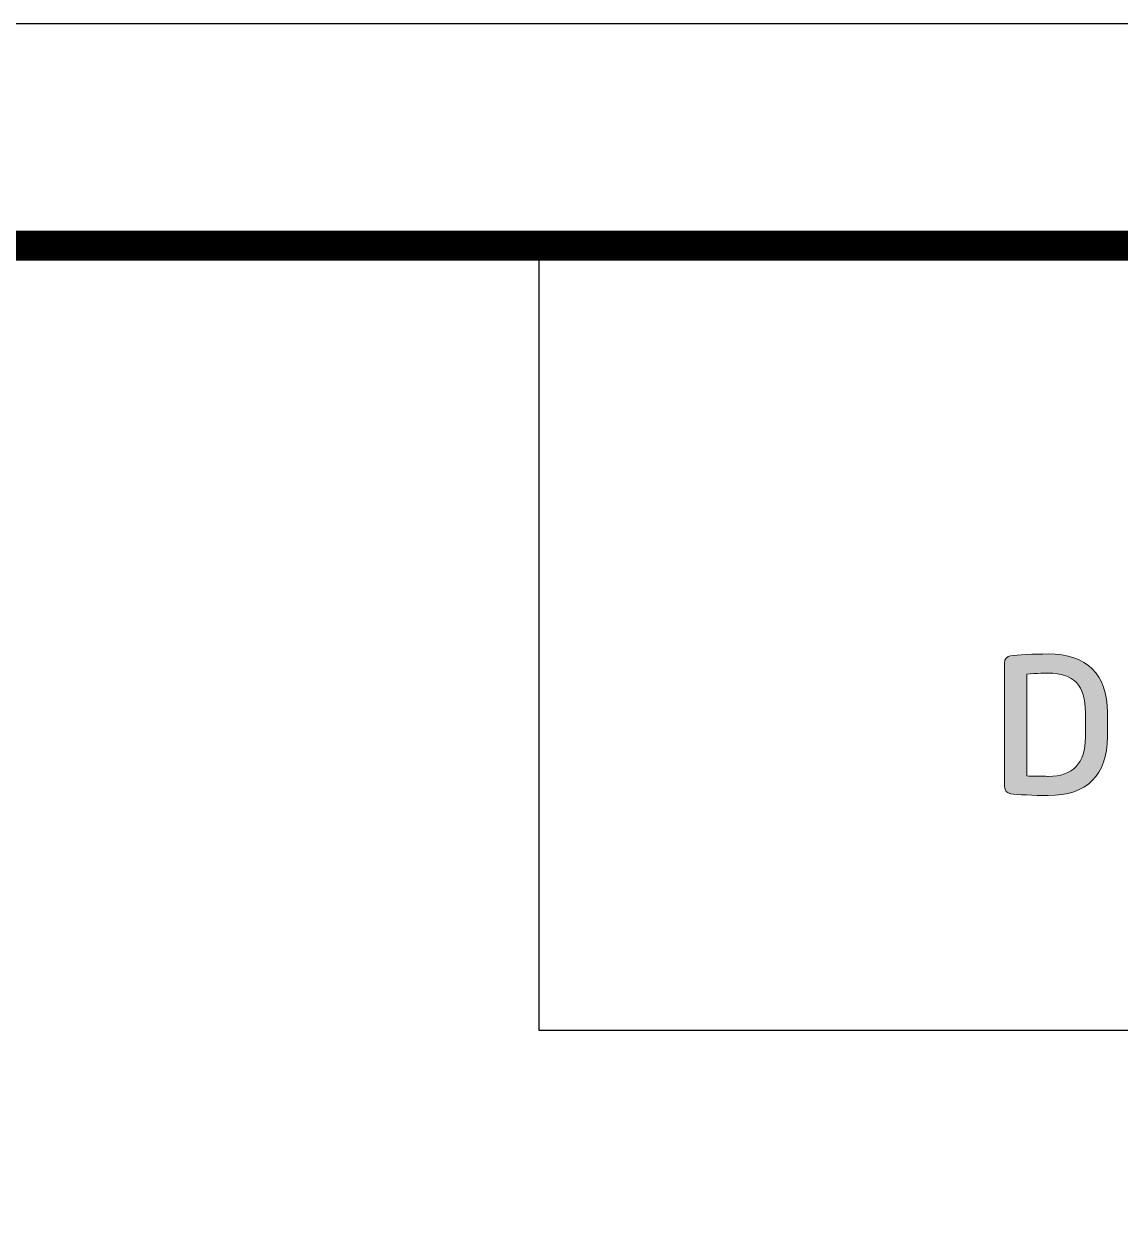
# Model space of a CAD drawing. Extents: x 16296680691 to 16296681387, y -37409617466 to -37409616989.
# Drawn here: x 16296681201.6 to 16296681256.3, y -37409617049 to -37409616989.4 of the extents above; entities that cross this region are included whole.
import ezdxf

# ---------------------------------------------------------------- set-up
doc = ezdxf.new("R2010")
doc.units = 0
doc.header["$LTSCALE"] = 10
doc.header["$MEASUREMENT"] = 0
doc.layers.get('0').update_dxf_attribs({"linetype": 'CONTINUOUS'})
doc.layers.add('레이어 1', color=7, linetype='CONTINUOUS', lineweight=0)

msp = doc.modelspace()

# ---------------------------------------------------------------- hatches: boundary and pattern name
at = {"layer": '레이어 1'}
h = msp.add_hatch(color=5, dxfattribs=at)
h.dxf.hatch_style = 2
edge = h.paths.add_edge_path()
edge.add_spline(control_points=[(16296681254.612049, -37409617024.960503), (16296681254.612049, -37409617026.286781), (16296681254.00695, -37409617026.932037), (16296681252.761499, -37409617026.932037), (16296681252.761499, -37409617026.932037), (16296681251.90942, -37409617026.916267), (16296681251.687349, -37409617026.912407), (16296681251.687349, -37409617026.912407), (16296681251.687349, -37409617021.827141), (16296681251.687349, -37409617021.827141), (16296681252.128679, -37409617021.783318), (16296681252.75588, -37409617021.775963), (16296681252.762119, -37409617021.775963), (16296681254.041321, -37409617021.775963), (16296681254.612049, -37409617022.383667), (16296681254.612049, -37409617023.745743), (16296681254.612049, -37409617023.745743), (16296681254.612049, -37409617024.960503), (16296681254.612049, -37409617024.960503)], knot_values=[0, 0, 0, 0, 1, 1, 1, 2, 2, 2, 3, 3, 3, 4, 4, 4, 5, 5, 5, 6, 6, 6, 6], degree=3, periodic=0)
edge = h.paths.add_edge_path()
edge.add_spline(control_points=[(16296681252.761499, -37409617020.820686), (16296681252.070129, -37409617020.820686), (16296681251.173241, -37409617020.863121), (16296681250.879129, -37409617020.910454), (16296681250.69519, -37409617020.941322), (16296681250.577271, -37409617021.078789), (16296681250.577271, -37409617021.260437), (16296681250.577271, -37409617021.260437), (16296681250.577271, -37409617027.446831), (16296681250.577271, -37409617027.446831), (16296681250.577271, -37409617027.63726), (16296681250.69632, -37409617027.771233), (16296681250.888069, -37409617027.797867), (16296681251.166241, -37409617027.844147), (16296681252.060221, -37409617027.886253), (16296681252.761499, -37409617027.886253), (16296681254.692011, -37409617027.886253), (16296681255.711969, -37409617026.874184), (16296681255.711969, -37409617024.960503), (16296681255.711969, -37409617024.960503), (16296681255.711969, -37409617023.745743), (16296681255.711969, -37409617023.745743), (16296681255.711969, -37409617021.832069), (16296681254.692011, -37409617020.820686), (16296681252.761499, -37409617020.820686)], knot_values=[0, 0, 0, 0, 1, 1, 1, 2, 2, 2, 3, 3, 3, 4, 4, 4, 5, 5, 5, 6, 6, 6, 7, 7, 7, 8, 8, 8, 8], degree=3, periodic=0)

# ---------------------------------------------------------------- linework, layer by layer
at = {"color": 5, "ltscale": 0.5}
msp.add_line((16296681227.32527, -37409617039.624062), (16296681227.32527, -37409617000.436821), dxfattribs=at)
at = {"color": 5, "ltscale": 40}
msp.add_line((16296681331.36837, -37409617039.624062), (16296681227.32527, -37409617039.624062), dxfattribs=at)
at = {"ltscale": 0.5}
msp.add_lwpolyline([(16296680690.900061, -37409617466.361633), (16296681341.900061, -37409617466.361633), (16296681341.900061, -37409616989.361633), (16296680690.900061, -37409616989.361633)], close=True, dxfattribs=at)
at = {"color": 5, "linetype": 'ByBlock', "lineweight": 200, "const_width": 1.5}
msp.add_lwpolyline([(16296680701.36825, -37409617445.936913), (16296681331.36825, -37409617445.936913), (16296681331.36825, -37409617000.436913), (16296680701.36825, -37409617000.436913)], close=True, dxfattribs=at)
at = {"layer": '레이어 1', "color": 5}
for points, knots in [([(16296681252.761499, -37409617020.820686), (16296681252.070129, -37409617020.820686), (16296681251.173241, -37409617020.863121), (16296681250.879129, -37409617020.910454), (16296681250.69519, -37409617020.941322), (16296681250.577271, -37409617021.078789), (16296681250.577271, -37409617021.260437), (16296681250.577271, -37409617021.260437), (16296681250.577271, -37409617027.446831), (16296681250.577271, -37409617027.446831), (16296681250.577271, -37409617027.63726), (16296681250.69632, -37409617027.771233), (16296681250.888069, -37409617027.797867), (16296681251.166241, -37409617027.844147), (16296681252.060221, -37409617027.886253), (16296681252.761499, -37409617027.886253), (16296681254.692011, -37409617027.886253), (16296681255.711969, -37409617026.874184), (16296681255.711969, -37409617024.960503), (16296681255.711969, -37409617024.960503), (16296681255.711969, -37409617023.745743), (16296681255.711969, -37409617023.745743), (16296681255.711969, -37409617021.832069), (16296681254.692011, -37409617020.820686), (16296681252.761499, -37409617020.820686)], [0, 0, 0, 0, 1, 1, 1, 2, 2, 2, 3, 3, 3, 4, 4, 4, 5, 5, 5, 6, 6, 6, 7, 7, 7, 8, 8, 8, 8]), ([(16296681254.612049, -37409617024.960503), (16296681254.612049, -37409617026.286781), (16296681254.00695, -37409617026.932037), (16296681252.761499, -37409617026.932037), (16296681252.761499, -37409617026.932037), (16296681251.90942, -37409617026.916267), (16296681251.687349, -37409617026.912407), (16296681251.687349, -37409617026.912407), (16296681251.687349, -37409617021.827141), (16296681251.687349, -37409617021.827141), (16296681252.128679, -37409617021.783318), (16296681252.75588, -37409617021.775963), (16296681252.762119, -37409617021.775963), (16296681254.041321, -37409617021.775963), (16296681254.612049, -37409617022.383667), (16296681254.612049, -37409617023.745743), (16296681254.612049, -37409617023.745743), (16296681254.612049, -37409617024.960503), (16296681254.612049, -37409617024.960503)], [0, 0, 0, 0, 1, 1, 1, 2, 2, 2, 3, 3, 3, 4, 4, 4, 5, 5, 5, 6, 6, 6, 6])]:
    msp.add_open_spline(points, degree=3, knots=knots, dxfattribs=at)

doc.saveas('drawing.dxf')
